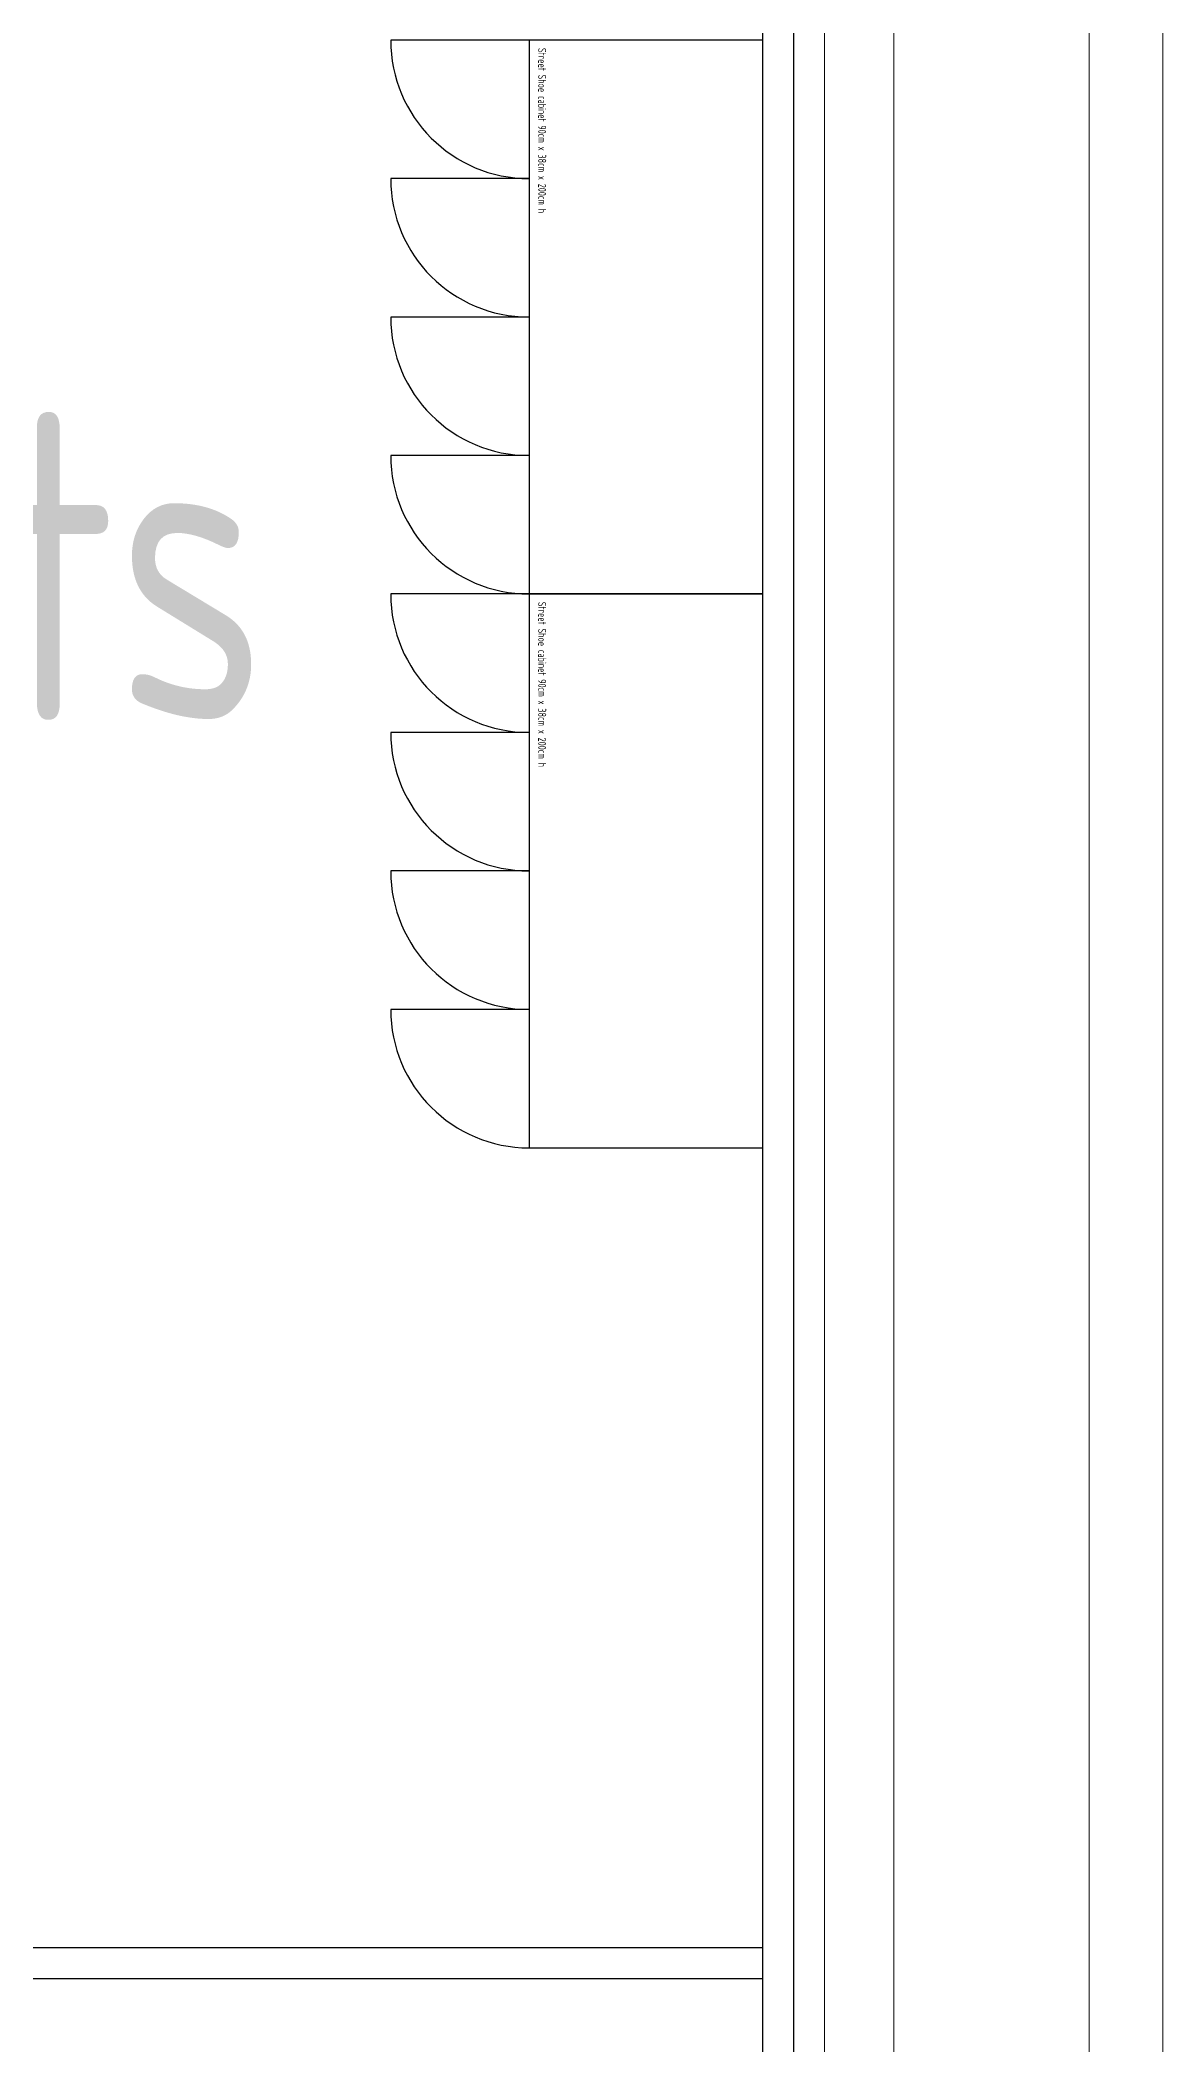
# Model space of a CAD drawing. Extents: x -32000 to 290600, y -111057 to 131250.
# Drawn here: x 262075 to 263900, y 7067 to 10325 of the extents above; entities that cross this region are included whole.
import ezdxf
from ezdxf.enums import TextEntityAlignment as Align

# ---------------------------------------------------------------- set-up
doc = ezdxf.new("R2010")
doc.units = 0
doc.header["$LTSCALE"] = 5
doc.linetypes.add('H12PL3$0$JJP_虛線(退縮線、投影線、地下室範圍、非屬本工程、圖面分區)', pattern=[0.45, 0.3, -0.15])
for name, color, linetype in [('H12PL3$0$A-WALL-EX', 252, 'Continuous'), ('H12PL3$0$A-WALL-IN', 252, 'Continuous'), ('XFDP30$0$A-CR-TXT', 9, 'Continuous'), ('XFDP30$0$A-W-P1S (50K)', 9, 'Continuous'), ('XFDP30$0$A-W-P2D (50K)', 9, 'Continuous'), ('XFDP30$0$B-Eq pattern (Belong to quotation) (50K)', 9, 'Continuous')]:
    doc.layers.add(name, color=color, linetype=linetype)
doc.styles.add('XFDP30$0$AA-TXT', font='isocp.shx', dxfattribs={"width": 0.8, "bigfont": 'china.shx'})

# ---------------------------------------------------------------- blocks, each defined once
blk = doc.blocks.new('XFDP30$0$~street shoe cabinet_900x380')
for p, q in [((900, 380), (0, 380)), ((0, 380), (0, 0)), ((900, 0), (900, 380)), ((0, 0), (900, 0)), ((675, 0), (675, -225)), ((0, 0), (0, -225)), ((225, 0), (225, -225)), ((450, 0), (450, -225))]:
    blk.add_line(p, q)
for centre in [(0, 0), (225, 0), (450, 0), (675, 0)]:
    blk.add_arc(centre, 225, 270, 0)
at = {"color": 1, "style": 'XFDP30$0$AA-TXT', "width": 0.8}
blk.add_text('Street Shoe cabinet 90cm x 38cm x 200cm h', height=13, dxfattribs=at).set_placement((12.8, 14.7))
blk = doc.blocks.new('XFDP30')
at = {"layer": 'XFDP30$0$A-W-P1S (50K)'}
for p, q in [((263300, -2050), (263300, 19850)), ((263250, -2000), (263250, 19800))]:
    blk.add_line(p, q, dxfattribs=at)
at = {"layer": 'XFDP30$0$A-W-P2D (50K)'}
for p, q in [((263250, 7225), (259225, 7225)), ((263250, 7175), (259225, 7175))]:
    blk.add_line(p, q, dxfattribs=at)
at = {"layer": 'XFDP30$0$B-Eq pattern (Belong to quotation) (50K)', "rotation": 270}
for p in [(262870, 10325), (262870, 9425)]:
    blk.add_blockref('XFDP30$0$~street shoe cabinet_900x380', p, dxfattribs=at)
at = {"layer": 'XFDP30$0$A-CR-TXT', "style": 'XFDP30$0$AA-TXT', "width": 0.8}
blk.add_text('Cabinets', height=500, dxfattribs=at).set_placement((261524.3, 9220.5), align=Align.CENTER)
blk = doc.blocks.new('H12PL3')
at = {"layer": 'H12PL3$0$A-WALL-EX', "linetype": 'H12PL3$0$JJP_虛線(退縮線、投影線、地下室範圍、非屬本工程、圖面分區)', "lineweight": 0}
blk.add_line((263900, -2530), (263900, 30380), dxfattribs=at)
at = {"layer": 'H12PL3$0$A-WALL-EX', "linetype": 'H12PL3$0$JJP_虛線(退縮線、投影線、地下室範圍、非屬本工程、圖面分區)', "lineweight": 0, "flags": 128}
for points in [[(263900.03, -2650.03), (263900.03, 30500)], [(263780, 30380), (263780, -2530)], [(263780, 30380), (263780, -2530)], [(263900, -2650), (263900, 30380)]]:
    blk.add_lwpolyline(points, dxfattribs=at)
at = {"layer": 'H12PL3$0$A-WALL-EX', "lineweight": 0, "flags": 128}
for points in [[(263780, 21050), (263780, -2530)], [(263900, -2650), (263900, 21050)]]:
    blk.add_lwpolyline(points, dxfattribs=at)
at = {"layer": 'H12PL3$0$A-WALL-IN', "lineweight": 0, "flags": 128}
for points in [[(263350, 26150), (263350, -2100)], [(263462.5, -2100), (263462.5, 26150)]]:
    blk.add_lwpolyline(points, dxfattribs=at)
blk.add_blockref('XFDP30', (0, 0))

msp = doc.modelspace()

# ---------------------------------------------------------------- block references
msp.add_blockref('H12PL3', (0, 0))

doc.saveas('drawing.dxf')
